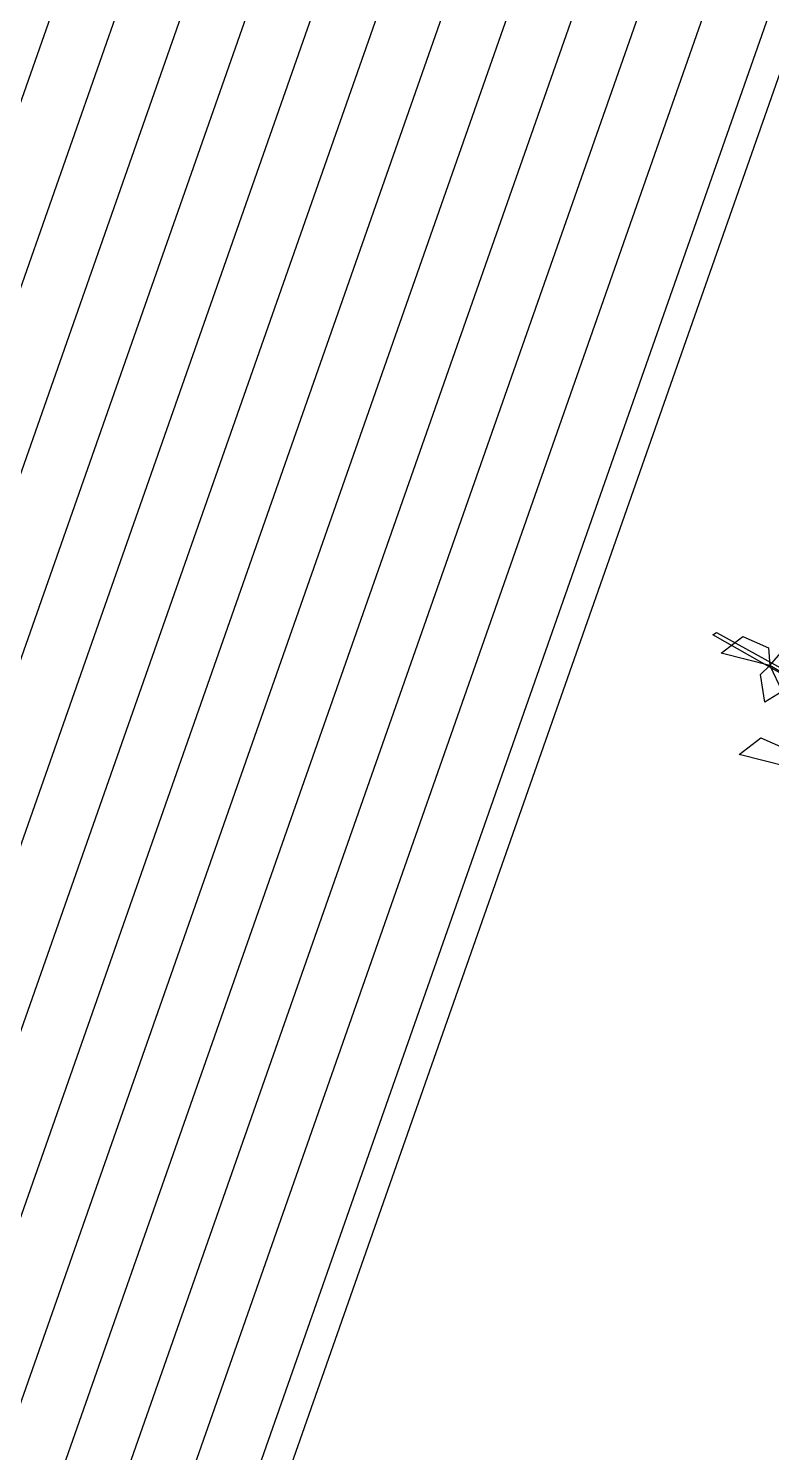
# Model space of a CAD drawing. Header units: inches. Extents: x -1366 to 1207, y -585 to 2554.
# Drawn here: x 389.442 to 390.951, y 2016.974 to 2019.864 of the extents above; entities that cross this region are included whole.
import ezdxf

# ---------------------------------------------------------------- set-up
doc = ezdxf.new("R2010")
doc.units = ezdxf.units.IN
doc.header["$MEASUREMENT"] = 0
doc.layers.get('0').update_dxf_attribs({"linetype": 'CONTINUOUS'})
for name, color, linetype in [('A-PLNT', 84, 'CONTINUOUS'), ('Floor-2', 9, 'CONTINUOUS'), ('Floor-Wood', 37, 'CONTINUOUS')]:
    doc.layers.add(name, color=color, linetype=linetype)

# ---------------------------------------------------------------- blocks, each defined once
blk = doc.blocks.new('TREE_P36')
at = {"color": 34, "linetype": 'Continuous'}
blk.add_3dface([(-0.4921, 0.3373, -0.8081), (-0.6681, 0.4372, -0.7031), (-0.6643, 0.4398, -0.6997), (-0.4765, 0.3362, -0.808)], dxfattribs=at)
at = {"color": 72, "linetype": 'Continuous'}
for points in [[(-0.6066, 0.404, -0.7766), (-0.6591, 0.4174, -0.7872), (-0.6357, 0.4354, -0.7918), (-0.608, 0.4232, -0.7842)], [(-0.6066, 0.404, -0.8291), (-0.5828, 0.4311, -0.8551), (-0.5793, 0.4096, -0.8533), (-0.5949, 0.3973, -0.8374)], [(-0.6066, 0.404, -0.8816), (-0.5931, 0.3761, -0.8923), (-0.612, 0.3644, -0.8542), (-0.6166, 0.3945, -0.8601)], [(-0.5871, 0.2945, -0.8291), (-0.6396, 0.3078, -0.8397), (-0.6162, 0.3258, -0.8443), (-0.5885, 0.3136, -0.8367)]]:
    blk.add_3dface(points, dxfattribs=at)

msp = doc.modelspace()

# ---------------------------------------------------------------- hatches: boundary and pattern name
at = {"layer": 'Floor-Wood'}
h = msp.add_hatch(dxfattribs=at)
h.set_pattern_fill('LINE', color=256, angle=70.6492)
h.set_pattern_definition([(70.6492, (375.94611, 2027.35462), (-0.11793845, 0.04141886), [])])
h.paths.add_polyline_path([(389.8826, 2016.6839), (393.5274, 2027.0625), (391.1687, 2027.8909), (387.5238, 2017.5123)])

# ---------------------------------------------------------------- linework, layer by layer
at = {"layer": 'Floor-2'}
msp.add_lwpolyline([(389.8826, 2016.6839), (393.5274, 2027.0625), (391.1687, 2027.8909), (387.5238, 2017.5123)], close=True, dxfattribs=at)

# ---------------------------------------------------------------- block references
at = {"layer": 'A-PLNT', "xscale": 1.875, "yscale": 1.875, "zscale": 1.875}
msp.add_blockref('TREE_P36', (392.0844, 2017.8137, 0.8935), dxfattribs=at)

doc.saveas('drawing.dxf')
